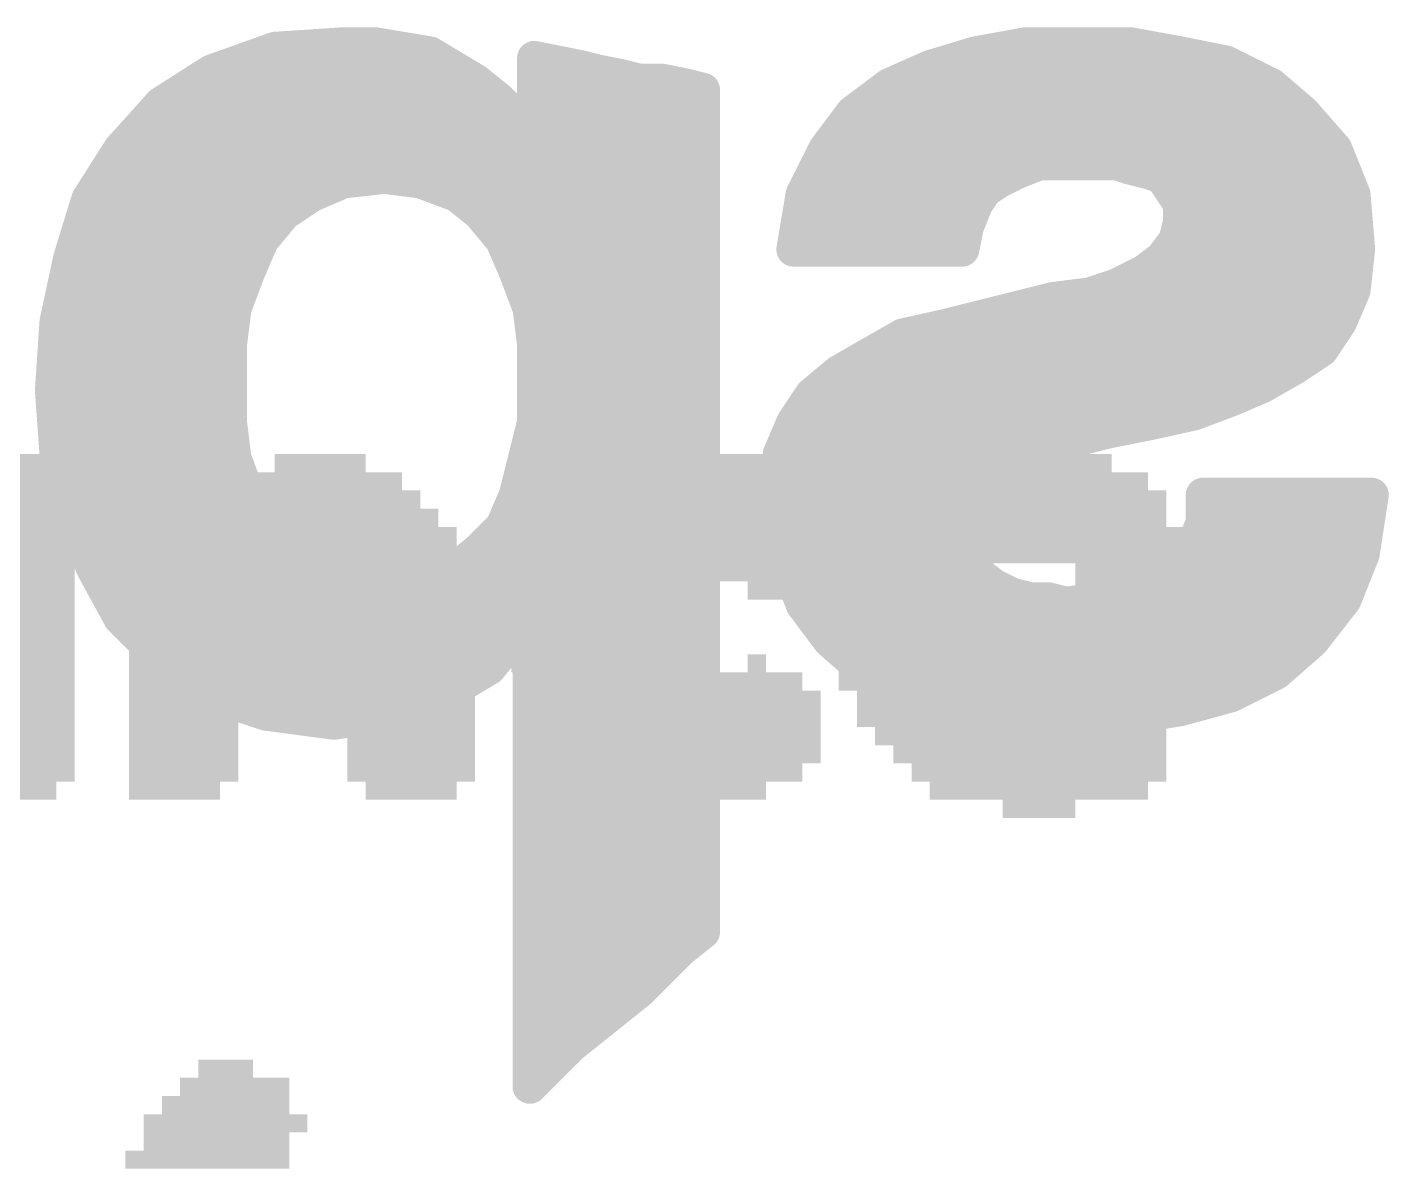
# Model space of a CAD drawing. Extents: x -15.2 to 25.5, y -11.4 to 25.5.
# Drawn here: x 15.02 to 18.013, y 19.731 to 22.24 of the extents above; entities that cross this region are included whole.
import ezdxf

# ---------------------------------------------------------------- set-up
doc = ezdxf.new("R2010")
doc.units = 0
doc.layers.add('21', color=41, linetype='CONTINUOUS')
doc.layers.add('22', color=40, linetype='CONTINUOUS')

# ---------------------------------------------------------------- blocks, each defined once
blk = doc.blocks.new('RECT')
blk.add_solid([(-0.5, -0.5), (0.5, -0.5), (-0.5, 0.5), (0.5, 0.5)])

msp = doc.modelspace()

# ---------------------------------------------------------------- linework, layer by layer
at = {"layer": '22', "const_width": 0.0762}
for points in [[(15.715, 22.202), (15.565, 22.192)], [(15.785, 22.202), (15.715, 22.202)], [(15.845, 22.192), (15.785, 22.202)], [(17.215, 22.202), (17.105, 22.182)], [(17.445, 22.202), (17.215, 22.202)], [(17.555, 22.182), (17.445, 22.202)], [(15.565, 22.192), (15.425, 22.142)], [(15.5152, 22.1742), (15.918, 22.1742)], [(15.905, 22.182), (15.845, 22.192)], [(15.955, 22.152), (15.905, 22.182)], [(16.185, 22.162), (16.135, 22.172)], [(16.135, 22.172), (16.135, 21.992)], [(17.105, 22.182), (17.005, 22.152)], [(17.079, 22.1742), (17.594, 22.1742)], [(17.655, 22.162), (17.555, 22.182)], [(15.425, 22.142), (15.315, 22.072)], [(16.005, 22.122), (15.955, 22.152)], [(16.235, 22.152), (16.185, 22.162)], [(16.275, 22.142), (16.235, 22.152)], [(16.325, 22.132), (16.275, 22.142)], [(17.005, 22.152), (16.915, 22.112)], [(17.755, 22.112), (17.655, 22.162)], [(16.055, 22.082), (16.005, 22.122)], [(16.365, 22.122), (16.325, 22.132)], [(16.415, 22.122), (16.365, 22.122)], [(16.465, 22.112), (16.415, 22.122)], [(16.505, 22.102), (16.465, 22.112)], [(16.915, 22.112), (16.835, 22.052)], [(17.825, 22.052), (17.755, 22.112)], [(15.3559, 22.098), (16.035, 22.098)], [(16.095, 22.042), (16.055, 22.082)], [(16.135, 22.098), (16.505, 22.098)], [(16.505, 20.252), (16.505, 22.102)], [(16.8963, 22.098), (17.7713, 22.098)], [(15.315, 22.072), (15.225, 21.972)], [(16.835, 22.052), (16.775, 21.972)], [(17.895, 21.972), (17.825, 22.052)], [(15.2698, 22.0218), (16.1112, 22.0218)], [(16.135, 21.992), (16.095, 22.042)], [(16.135, 22.0218), (16.505, 22.0218)], [(16.8124, 22.0218), (17.8514, 22.0218)], [(15.225, 21.972), (15.155, 21.862)], [(16.775, 21.972), (16.725, 21.872)], [(17.935, 21.872), (17.895, 21.972)], [(15.2082, 21.9456), (16.505, 21.9456)], [(16.7618, 21.9456), (17.9056, 21.9456)], [(17.195, 21.922), (17.245, 21.942)], [(17.245, 21.942), (17.415, 21.942)], [(17.415, 21.942), (17.445, 21.932)], [(17.445, 21.932), (17.485, 21.922)], [(15.645, 21.872), (15.715, 21.902)], [(15.715, 21.902), (15.805, 21.912)], [(15.805, 21.912), (15.885, 21.902)], [(15.885, 21.902), (15.965, 21.872)], [(17.125, 21.882), (17.155, 21.902)], [(17.155, 21.902), (17.195, 21.922)], [(17.485, 21.922), (17.515, 21.912)], [(17.515, 21.912), (17.535, 21.882)], [(15.585, 21.832), (15.645, 21.872)], [(15.965, 21.872), (16.015, 21.832)], [(16.725, 21.872), (16.705, 21.752)], [(17.105, 21.852), (17.125, 21.882)], [(17.535, 21.882), (17.555, 21.852)], [(17.945, 21.752), (17.935, 21.872)], [(15.155, 21.862), (15.115, 21.732)], [(15.1597, 21.8694), (15.6411, 21.8694)], [(15.9683, 21.8694), (16.505, 21.8694)], [(16.7246, 21.8694), (17.1166, 21.8694)], [(17.085, 21.802), (17.105, 21.852)], [(17.5434, 21.8694), (17.9352, 21.8694)], [(17.555, 21.852), (17.555, 21.812)], [(15.535, 21.772), (15.585, 21.832)], [(16.015, 21.832), (16.065, 21.772)], [(17.555, 21.812), (17.545, 21.772)], [(15.1338, 21.7932), (15.5527, 21.7932)], [(16.0473, 21.7932), (16.505, 21.7932)], [(16.7119, 21.7932), (17.0832, 21.7932)], [(17.075, 21.752), (17.085, 21.802)], [(17.5503, 21.7932), (17.9416, 21.7932)], [(15.505, 21.702), (15.535, 21.772)], [(16.065, 21.772), (16.095, 21.702)], [(16.705, 21.752), (17.075, 21.752)], [(17.545, 21.772), (17.515, 21.732)], [(17.935, 21.662), (17.945, 21.752)], [(15.115, 21.732), (15.085, 21.592)], [(17.515, 21.732), (17.475, 21.702)], [(15.1118, 21.717), (15.5114, 21.717)], [(15.475, 21.622), (15.505, 21.702)], [(16.0886, 21.717), (16.505, 21.717)], [(16.095, 21.702), (16.125, 21.622)], [(17.475, 21.702), (17.415, 21.672)], [(17.495, 21.717), (17.9411, 21.717)], [(17.415, 21.672), (17.355, 21.652)], [(17.905, 21.592), (17.935, 21.662)], [(15.0955, 21.6408), (15.4821, 21.6408)], [(16.118, 21.6408), (16.505, 21.6408)], [(17.275, 21.642), (17.195, 21.622)], [(17.2702, 21.6408), (17.9259, 21.6408)], [(17.355, 21.652), (17.275, 21.642)], [(15.465, 21.542), (15.475, 21.622)], [(16.125, 21.622), (16.135, 21.542)], [(17.115, 21.602), (17.035, 21.582)], [(17.195, 21.622), (17.115, 21.602)], [(15.085, 21.592), (15.075, 21.442)], [(17.035, 21.582), (16.945, 21.562)], [(17.865, 21.532), (17.905, 21.592)], [(15.0832, 21.5646), (15.4678, 21.5646)], [(16.1322, 21.5646), (16.505, 21.5646)], [(16.945, 21.562), (16.875, 21.522)], [(16.9567, 21.5646), (17.8867, 21.5646)], [(15.465, 21.452), (15.465, 21.542)], [(16.135, 21.542), (16.135, 21.372)], [(16.875, 21.522), (16.805, 21.482)], [(17.805, 21.492), (17.865, 21.532)], [(15.0781, 21.4884), (15.465, 21.4884)], [(16.135, 21.4884), (16.505, 21.4884)], [(16.8162, 21.4884), (17.7987, 21.4884)], [(17.735, 21.452), (17.805, 21.492)], [(16.805, 21.482), (16.745, 21.432)], [(15.465, 21.452), (15.075, 21.442)], [(15.075, 21.442), (15.465, 21.452)], [(15.075, 21.442), (15.085, 21.302)], [(15.465, 21.372), (15.465, 21.452)], [(16.745, 21.432), (16.705, 21.372)], [(17.665, 21.422), (17.735, 21.452)], [(15.0771, 21.4122), (15.465, 21.4122)], [(16.135, 21.4122), (16.505, 21.4122)], [(16.7318, 21.4122), (17.6389, 21.4122)], [(17.585, 21.392), (17.665, 21.422)], [(15.475, 21.292), (15.465, 21.372)], [(16.135, 21.372), (16.115, 21.292)], [(16.705, 21.372), (16.675, 21.302)], [(17.395, 21.352), (17.495, 21.372)], [(17.495, 21.372), (17.585, 21.392)], [(15.0826, 21.336), (15.4695, 21.336)], [(16.126, 21.336), (16.505, 21.336)], [(16.6896, 21.336), (17.331, 21.336)], [(17.315, 21.332), (17.395, 21.352)], [(17.175, 21.292), (17.235, 21.312)], [(17.235, 21.312), (17.315, 21.332)], [(15.085, 21.302), (15.115, 21.172)], [(15.505, 21.212), (15.475, 21.292)], [(16.115, 21.292), (16.095, 21.212)], [(16.675, 21.302), (16.665, 21.212)], [(17.125, 21.262), (17.175, 21.292)], [(15.0947, 21.2598), (15.4871, 21.2598)], [(16.107, 21.2598), (16.505, 21.2598)], [(16.6703, 21.2598), (17.1221, 21.2598)], [(17.085, 21.232), (17.125, 21.262)], [(17.065, 21.192), (17.085, 21.232)], [(15.1123, 21.1836), (15.4447, 21.1836)], [(15.165, 21.052), (15.505, 21.212)], [(15.505, 21.212), (15.165, 21.052)], [(15.4447, 21.1836), (15.5172, 21.1836)], [(15.535, 21.142), (15.505, 21.212)], [(16.095, 21.212), (16.065, 21.142)], [(16.0828, 21.1836), (16.505, 21.1836)], [(16.665, 21.212), (16.685, 21.082)], [(16.6694, 21.1836), (17.0629, 21.1836)], [(17.055, 21.152), (17.065, 21.192)], [(17.605, 21.212), (17.605, 21.152)], [(17.655, 21.212), (17.605, 21.212)], [(17.605, 21.1836), (17.9706, 21.1836)], [(17.975, 21.212), (17.655, 21.212)], [(17.955, 21.082), (17.975, 21.212)], [(15.115, 21.172), (15.165, 21.052)], [(15.575, 21.092), (15.535, 21.142)], [(16.065, 21.142), (16.015, 21.092)], [(17.065, 21.112), (17.055, 21.152)], [(17.605, 21.152), (17.585, 21.102)], [(15.1419, 21.1074), (15.2827, 21.1074)], [(15.2827, 21.1074), (15.5627, 21.1074)], [(16.0304, 21.1074), (16.505, 21.1074)], [(16.6811, 21.1074), (17.0662, 21.1074)], [(17.075, 21.072), (17.065, 21.112)], [(17.585, 21.102), (17.555, 21.062)], [(17.5872, 21.1074), (17.9589, 21.1074)], [(15.635, 21.042), (15.575, 21.092)], [(16.015, 21.092), (15.955, 21.042)], [(16.685, 21.082), (16.725, 20.972)], [(17.105, 21.042), (17.075, 21.072)], [(17.915, 20.982), (17.955, 21.082)], [(15.165, 21.052), (15.225, 20.942)], [(15.715, 21.022), (15.635, 21.042)], [(15.955, 21.042), (15.885, 21.022)], [(17.145, 21.012), (17.105, 21.042)], [(17.555, 21.062), (17.515, 21.032)], [(15.1763, 21.0312), (15.6782, 21.0312)], [(15.795, 21.012), (15.715, 21.022)], [(15.885, 21.022), (15.795, 21.012)], [(15.9172, 21.0312), (16.505, 21.0312)], [(16.7035, 21.0312), (17.1194, 21.0312)], [(17.185, 20.992), (17.145, 21.012)], [(17.515, 21.032), (17.475, 21.002)], [(17.5139, 21.0312), (17.9347, 21.0312)], [(17.225, 20.982), (17.185, 20.992)], [(17.265, 20.982), (17.225, 20.982)], [(17.305, 20.972), (17.265, 20.982)], [(17.365, 20.982), (17.305, 20.972)], [(17.415, 20.992), (17.365, 20.982)], [(17.475, 21.002), (17.415, 20.992)], [(17.845, 20.892), (17.915, 20.982)], [(15.2179, 20.955), (16.505, 20.955)], [(16.725, 20.972), (16.785, 20.892)], [(16.7378, 20.955), (17.894, 20.955)], [(15.225, 20.942), (15.315, 20.852)], [(16.075, 20.882), (16.115, 20.932)], [(16.115, 20.932), (16.125, 20.932)], [(16.125, 20.932), (16.125, 19.912)], [(16.785, 20.892), (16.865, 20.822)], [(17.765, 20.822), (17.845, 20.892)], [(15.2882, 20.8788), (16.0724, 20.8788)], [(16.035, 20.832), (16.075, 20.882)], [(16.125, 20.8788), (16.505, 20.8788)], [(16.8001, 20.8788), (17.8299, 20.8788)], [(15.315, 20.852), (15.425, 20.772)], [(15.985, 20.802), (16.035, 20.832)], [(15.3829, 20.8026), (15.986, 20.8026)], [(15.935, 20.772), (15.985, 20.802)], [(16.125, 20.8026), (16.505, 20.8026)], [(16.865, 20.822), (16.965, 20.772)], [(16.9038, 20.8026), (17.7262, 20.8026)], [(17.665, 20.772), (17.765, 20.822)], [(15.425, 20.772), (15.545, 20.732)], [(15.875, 20.742), (15.935, 20.772)], [(16.965, 20.772), (17.075, 20.742)], [(17.555, 20.742), (17.665, 20.772)], [(15.815, 20.732), (15.875, 20.742)], [(17.075, 20.742), (17.195, 20.722)], [(17.435, 20.722), (17.555, 20.742)], [(15.545, 20.732), (15.695, 20.712)], [(15.587, 20.7264), (15.7814, 20.7264)], [(15.695, 20.712), (15.755, 20.722)], [(15.755, 20.722), (15.815, 20.732)], [(16.125, 20.7264), (16.505, 20.7264)], [(17.1686, 20.7264), (17.4614, 20.7264)], [(17.195, 20.722), (17.315, 20.712)], [(17.315, 20.712), (17.435, 20.722)], [(16.125, 20.6502), (16.505, 20.6502)], [(16.125, 20.574), (16.505, 20.574)], [(16.125, 20.4978), (16.505, 20.4978)], [(16.125, 20.4216), (16.505, 20.4216)], [(16.125, 20.3454), (16.505, 20.3454)], [(16.125, 20.2692), (16.505, 20.2692)], [(16.455, 20.212), (16.505, 20.252)], [(16.415, 20.172), (16.455, 20.212)], [(16.125, 20.193), (16.436, 20.193)], [(16.365, 20.122), (16.415, 20.172)], [(16.125, 20.1168), (16.3585, 20.1168)], [(16.315, 20.082), (16.365, 20.122)], [(16.265, 20.042), (16.315, 20.082)], [(16.125, 20.0406), (16.2632, 20.0406)], [(16.215, 20.002), (16.265, 20.042)], [(16.165, 19.952), (16.215, 20.002)], [(16.125, 19.9644), (16.1774, 19.9644)], [(16.125, 19.912), (16.165, 19.952)]]:
    msp.add_lwpolyline(points, dxfattribs=at)
at = {"layer": '22', "const_width": 0.0381}
for points in [[(15.715, 22.2211, 1), (15.715, 22.183)], [(15.7163, 22.183, 1), (15.7137, 22.221)], [(15.7881, 22.2208, 1), (15.7819, 22.1832)], [(15.785, 22.183, 1), (15.785, 22.2211)], [(17.215, 22.2211, 1), (17.215, 22.183)], [(17.2184, 22.1833, 1), (17.2116, 22.2207)], [(17.4484, 22.2207, 1), (17.4416, 22.1833)], [(17.445, 22.183, 1), (17.445, 22.2211)], [(15.5152, 22.1933, 1), (15.5152, 22.1552)], [(15.5637, 22.211, 1), (15.5663, 22.173)], [(15.5714, 22.1741, 1), (15.5586, 22.2099)], [(15.8481, 22.2108, 1), (15.8419, 22.1732)], [(15.8419, 22.1732, 1), (15.8481, 22.2108)], [(15.9148, 22.1983, 1), (15.8952, 22.1657)], [(15.9019, 22.1632, 1), (15.9081, 22.2008)], [(15.918, 22.1552, 1), (15.918, 22.1933)], [(16.1387, 22.1907, 1), (16.1313, 22.1533)], [(16.1541, 22.172, 1), (16.116, 22.172)], [(17.079, 22.1933, 1), (17.079, 22.1552)], [(17.1016, 22.2007, 1), (17.1084, 22.1633)], [(17.1105, 22.1638, 1), (17.0995, 22.2002)], [(17.5587, 22.2007, 1), (17.5513, 22.1633)], [(17.5516, 22.1633, 1), (17.5584, 22.2007)], [(17.594, 22.1552, 1), (17.594, 22.1933)], [(15.4186, 22.1599, 1), (15.4314, 22.1241)], [(15.4352, 22.1259, 1), (15.4148, 22.1581)], [(15.9648, 22.1683, 1), (15.9452, 22.1357)], [(15.9452, 22.1357, 1), (15.9648, 22.1683)], [(16.1887, 22.1807, 1), (16.1813, 22.1433)], [(16.1813, 22.1433, 1), (16.1887, 22.1807)], [(16.2396, 22.1705, 1), (16.2304, 22.1335)], [(16.2313, 22.1333, 1), (16.2387, 22.1707)], [(16.2787, 22.1607, 1), (16.2713, 22.1233)], [(16.2704, 22.1235, 1), (16.2796, 22.1605)], [(16.9995, 22.1702, 1), (17.0105, 22.1338)], [(17.0127, 22.1346, 1), (16.9973, 22.1694)], [(17.6635, 22.179, 1), (17.6465, 22.145)], [(17.6513, 22.1433, 1), (17.6587, 22.1807)], [(16.0169, 22.1369, 1), (15.9931, 22.1071)], [(15.9952, 22.1057, 1), (16.0148, 22.1383)], [(16.3296, 22.1505, 1), (16.3204, 22.1135)], [(16.3213, 22.1133, 1), (16.3287, 22.1507)], [(16.365, 22.141, 1), (16.365, 22.1029)], [(16.3604, 22.1035, 1), (16.3696, 22.1405)], [(16.4187, 22.1407, 1), (16.4113, 22.1033)], [(16.415, 22.1029, 1), (16.415, 22.141)], [(16.4696, 22.1305, 1), (16.4604, 22.0935)], [(16.4613, 22.0933, 1), (16.4687, 22.1307)], [(16.9264, 22.0968, 1), (16.9036, 22.1272)], [(17.7674, 22.1265, 1), (17.7426, 22.0975)], [(15.3559, 22.1171, 1), (15.3559, 22.079)], [(16.035, 22.079, 1), (16.035, 22.1171)], [(16.0685, 22.0955, 1), (16.0415, 22.0685)], [(16.135, 22.1171, 1), (16.135, 22.079)], [(16.5241, 22.102, 1), (16.486, 22.102)], [(16.5004, 22.0835, 1), (16.5096, 22.1205)], [(16.505, 22.079, 1), (16.505, 22.1171)], [(16.8963, 22.1171, 1), (16.8963, 22.079)], [(16.9073, 22.1294, 1), (16.9227, 22.0946)], [(17.7465, 22.095, 1), (17.7635, 22.129)], [(17.7713, 22.079, 1), (17.7713, 22.1171)], [(15.3048, 22.0881, 1), (15.3252, 22.0559)], [(15.3292, 22.0593, 1), (15.3008, 22.0847)], [(16.0431, 22.0671, 1), (16.0669, 22.0969)], [(16.8502, 22.0406, 1), (16.8198, 22.0634)], [(17.8393, 22.0645, 1), (17.8107, 22.0395)], [(15.2698, 22.0409, 1), (15.2698, 22.0028)], [(16.1099, 22.0539, 1), (16.0801, 22.0301)], [(16.0815, 22.0285, 1), (16.1085, 22.0555)], [(16.1112, 22.0028, 1), (16.1112, 22.0409)], [(16.135, 22.0409, 1), (16.135, 22.0028)], [(16.505, 22.0028, 1), (16.505, 22.0409)], [(16.8124, 22.0409, 1), (16.8124, 22.0028)], [(16.8236, 22.0672, 1), (16.8464, 22.0368)], [(17.8126, 22.0375, 1), (17.8374, 22.0665)], [(17.8514, 22.0028, 1), (17.8514, 22.0409)], [(15.2108, 21.9847, 1), (15.2392, 21.9593)], [(15.2411, 21.9618, 1), (15.2089, 21.9822)], [(16.116, 21.992, 1), (16.1541, 21.992)], [(16.1201, 21.9801, 1), (16.1499, 22.0039)], [(16.7598, 21.9834, 1), (16.7902, 21.9606)], [(16.792, 21.9635, 1), (16.758, 21.9805)], [(17.9127, 21.9791, 1), (17.8773, 21.9649)], [(17.8807, 21.9595, 1), (17.9093, 21.9845)], [(15.2082, 21.9647, 1), (15.2082, 21.9266)], [(16.505, 21.9266, 1), (16.505, 21.9647)], [(16.7618, 21.9647, 1), (16.7618, 21.9266)], [(17.245, 21.9611, 1), (17.245, 21.923)], [(17.2521, 21.9243, 1), (17.2379, 21.9597)], [(17.421, 21.9601, 1), (17.409, 21.9239)], [(17.415, 21.923, 1), (17.415, 21.9611)], [(17.4496, 21.9505, 1), (17.4404, 21.9135)], [(17.9056, 21.9266, 1), (17.9056, 21.9647)], [(15.7129, 21.9209, 1), (15.7171, 21.8831)], [(15.7225, 21.8845, 1), (15.7075, 21.9195)], [(15.8074, 21.9309, 1), (15.8026, 21.8931)], [(15.8071, 21.8931, 1), (15.8029, 21.9309)], [(15.8917, 21.9198, 1), (15.8783, 21.8842)], [(15.8826, 21.8831, 1), (15.8874, 21.9209)], [(17.1656, 21.8861, 1), (17.1444, 21.9179)], [(17.1879, 21.9397, 1), (17.2021, 21.9043)], [(17.2035, 21.905, 1), (17.1865, 21.939)], [(17.439, 21.9139, 1), (17.451, 21.9501)], [(17.491, 21.9401, 1), (17.479, 21.9039)], [(17.4804, 21.9035, 1), (17.4896, 21.9405)], [(17.5309, 21.9226, 1), (17.4991, 21.9014)], [(17.509, 21.8939, 1), (17.521, 21.9301)], [(15.6556, 21.8561, 1), (15.6344, 21.8879)], [(15.9769, 21.8869, 1), (15.9531, 21.8571)], [(16.7438, 21.8689, 1), (16.7062, 21.8751)], [(17.1144, 21.8979, 1), (17.1356, 21.8661)], [(17.1409, 21.8714, 1), (17.1091, 21.8926)], [(17.1465, 21.919, 1), (17.1635, 21.885)], [(17.5509, 21.8926, 1), (17.5191, 21.8714)], [(17.5191, 21.8714, 1), (17.5509, 21.8926)], [(17.954, 21.8736, 1), (17.916, 21.8704)], [(15.1389, 21.8722, 1), (15.1711, 21.8518)], [(15.1732, 21.8564, 1), (15.1368, 21.8676)], [(15.1597, 21.8885, 1), (15.1597, 21.8504)], [(15.6375, 21.8895, 1), (15.6525, 21.8545)], [(15.6411, 21.8504, 1), (15.6411, 21.8885)], [(15.9683, 21.8885, 1), (15.9683, 21.8504)], [(15.9583, 21.8542, 1), (15.9717, 21.8898)], [(16.505, 21.8504, 1), (16.505, 21.8885)], [(16.7246, 21.8885, 1), (16.7246, 21.8504)], [(16.708, 21.8805, 1), (16.742, 21.8635)], [(17.0891, 21.8626, 1), (17.1209, 21.8414)], [(17.1227, 21.8449, 1), (17.0873, 21.8591)], [(17.1166, 21.8504, 1), (17.1166, 21.8885)], [(17.5434, 21.8885, 1), (17.5434, 21.8504)], [(17.574, 21.852, 1), (17.5359, 21.852)], [(17.5391, 21.8414, 1), (17.5709, 21.8626)], [(17.9173, 21.8649, 1), (17.9527, 21.8791)], [(17.9352, 21.8504, 1), (17.9352, 21.8885)], [(15.5744, 21.8479, 1), (15.5956, 21.8161)], [(15.5996, 21.8198, 1), (15.5704, 21.8442)], [(16.0296, 21.8442, 1), (16.0004, 21.8198)], [(16.0031, 21.8171, 1), (16.0269, 21.8469)], [(17.5735, 21.8074, 1), (17.5365, 21.8166)], [(15.1338, 21.8123, 1), (15.1338, 21.7742)], [(15.5527, 21.7742, 1), (15.5527, 21.8123)], [(16.0473, 21.8123, 1), (16.0473, 21.7742)], [(16.505, 21.7742, 1), (16.505, 21.8123)], [(16.7119, 21.8123, 1), (16.7119, 21.7742)], [(17.0673, 21.8091, 1), (17.1027, 21.7949)], [(17.1037, 21.7983, 1), (17.0663, 21.8057)], [(17.0832, 21.7742, 1), (17.0832, 21.8123)], [(17.5503, 21.8123, 1), (17.5503, 21.7742)], [(17.5359, 21.812, 1), (17.574, 21.812)], [(17.9416, 21.7742, 1), (17.9416, 21.8123)], [(15.5204, 21.7842, 1), (15.5496, 21.7598)], [(15.5525, 21.7645, 1), (15.5175, 21.7795)], [(16.0825, 21.7795, 1), (16.0475, 21.7645)], [(16.0504, 21.7598, 1), (16.0796, 21.7842)], [(16.705, 21.7711, 1), (16.705, 21.733)], [(17.075, 21.733, 1), (17.075, 21.7711)], [(17.5265, 21.7766, 1), (17.5635, 21.7674)], [(17.5602, 21.7606, 1), (17.5298, 21.7834)], [(17.9639, 21.7499, 1), (17.9261, 21.7541)], [(15.1336, 21.728, 1), (15.0964, 21.736)], [(16.6862, 21.7551, 1), (16.7238, 21.7489)], [(17.0563, 21.7557, 1), (17.0937, 21.7483)], [(17.4998, 21.7434, 1), (17.5302, 21.7206)], [(17.5264, 21.7168, 1), (17.5036, 21.7472)], [(17.926, 21.7504, 1), (17.964, 21.7536)], [(15.1118, 21.7361, 1), (15.1118, 21.698)], [(15.0968, 21.7376, 1), (15.1332, 21.7264)], [(15.5228, 21.6953, 1), (15.4872, 21.7087)], [(15.5114, 21.698, 1), (15.5114, 21.7361)], [(16.0886, 21.7361, 1), (16.0886, 21.698)], [(16.1128, 21.7087, 1), (16.0772, 21.6953)], [(16.505, 21.698, 1), (16.505, 21.7361)], [(17.4636, 21.7172, 1), (17.4864, 21.6868)], [(17.4835, 21.685, 1), (17.4665, 21.719)], [(17.495, 21.7361, 1), (17.495, 21.698)], [(17.9411, 21.698, 1), (17.9411, 21.7361)], [(15.4875, 21.7095, 1), (15.5225, 21.6945)], [(16.0775, 21.6945, 1), (16.1125, 21.7095)], [(17.4065, 21.689, 1), (17.4235, 21.655)], [(17.421, 21.6539, 1), (17.409, 21.6901)], [(17.9525, 21.6545, 1), (17.9175, 21.6695)], [(15.0955, 21.6599, 1), (15.0955, 21.6218)], [(15.4821, 21.6218, 1), (15.4821, 21.6599)], [(16.118, 21.6599, 1), (16.118, 21.6218)], [(16.505, 21.6218, 1), (16.505, 21.6599)], [(17.2702, 21.6599, 1), (17.2702, 21.6218)], [(17.2726, 21.6609, 1), (17.2774, 21.6231)], [(17.2796, 21.6235, 1), (17.2704, 21.6605)], [(17.349, 21.6701, 1), (17.361, 21.6339)], [(17.3574, 21.6331, 1), (17.3526, 21.6709)], [(17.9161, 21.6641, 1), (17.9539, 21.6599)], [(17.9259, 21.6218, 1), (17.9259, 21.6599)], [(15.4572, 21.6287, 1), (15.4928, 21.6153)], [(15.4939, 21.6196, 1), (15.4561, 21.6244)], [(16.1439, 21.6244, 1), (16.1061, 21.6196)], [(16.1072, 21.6153, 1), (16.1428, 21.6287)], [(17.1196, 21.5835, 1), (17.1104, 21.6205)], [(17.1904, 21.6405, 1), (17.1996, 21.6035)], [(17.1996, 21.6035, 1), (17.1904, 21.6405)], [(15.0664, 21.596, 1), (15.1036, 21.588)], [(15.104, 21.5907, 1), (15.066, 21.5933)], [(17.0304, 21.6005, 1), (17.0396, 21.5635)], [(17.0391, 21.5634, 1), (17.0309, 21.6006)], [(17.1104, 21.6205, 1), (17.1196, 21.5835)], [(17.8875, 21.5995, 1), (17.9225, 21.5845)], [(17.9209, 21.5814, 1), (17.8891, 21.6026)], [(15.0832, 21.5837, 1), (15.0832, 21.5456)], [(15.4678, 21.5456, 1), (15.4678, 21.5837)], [(16.1322, 21.5837, 1), (16.1322, 21.5456)], [(16.505, 21.5456, 1), (16.505, 21.5837)], [(16.9409, 21.5806, 1), (16.9491, 21.5434)], [(16.9545, 21.5455, 1), (16.9355, 21.5785)], [(16.9567, 21.5837, 1), (16.9567, 21.5456)], [(17.8867, 21.5456, 1), (17.8867, 21.5837)], [(15.484, 21.542, 1), (15.4459, 21.542)], [(15.4461, 21.5444, 1), (15.4839, 21.5396)], [(16.1541, 21.542, 1), (16.116, 21.542)], [(16.1161, 21.5396, 1), (16.1539, 21.5444)], [(16.8655, 21.5385, 1), (16.8845, 21.5055)], [(16.8845, 21.5055, 1), (16.8655, 21.5385)], [(17.8491, 21.5426, 1), (17.8809, 21.5214)], [(17.8756, 21.5161, 1), (17.8544, 21.5479)], [(15.0781, 21.5075, 1), (15.0781, 21.4694)], [(15.465, 21.4694, 1), (15.465, 21.5075)], [(16.135, 21.5075, 1), (16.135, 21.4694)], [(16.505, 21.4694, 1), (16.505, 21.5075)], [(16.8162, 21.5075, 1), (16.8162, 21.4694)], [(17.7944, 21.5079, 1), (17.8156, 21.4761)], [(17.8145, 21.4755, 1), (17.7955, 21.5085)], [(17.7987, 21.4694, 1), (17.7987, 21.5075)], [(16.7955, 21.4985, 1), (16.8145, 21.4655)], [(16.8172, 21.4674, 1), (16.7928, 21.4966)], [(15.0745, 21.461, 1), (15.0755, 21.423)], [(15.094, 21.4434, 1), (15.056, 21.4406)], [(15.0745, 21.461, 1), (15.0755, 21.423)], [(15.056, 21.4433, 1), (15.094, 21.4407)], [(15.484, 21.452, 1), (15.4459, 21.452)], [(15.4459, 21.452, 1), (15.484, 21.452)], [(15.4655, 21.433, 1), (15.4645, 21.471)], [(15.4655, 21.433, 1), (15.4645, 21.471)], [(16.7328, 21.4466, 1), (16.7572, 21.4174)], [(16.7609, 21.4214, 1), (16.7291, 21.4426)], [(17.7255, 21.4685, 1), (17.7445, 21.4355)], [(17.7425, 21.4345, 1), (17.7275, 21.4695)], [(15.0771, 21.4313, 1), (15.0771, 21.3932)], [(15.465, 21.3932, 1), (15.465, 21.4313)], [(16.135, 21.4313, 1), (16.135, 21.3932)], [(16.505, 21.3932, 1), (16.505, 21.4313)], [(16.7318, 21.4313, 1), (16.7318, 21.3932)], [(17.6389, 21.3932, 1), (17.6389, 21.4313)], [(17.6575, 21.4395, 1), (17.6725, 21.4045)], [(17.6717, 21.4042, 1), (17.6583, 21.4398)], [(15.4839, 21.3744, 1), (15.4461, 21.3696)], [(16.1535, 21.3674, 1), (16.1165, 21.3766)], [(16.6891, 21.3826, 1), (16.7209, 21.3614)], [(16.7225, 21.3645, 1), (16.6875, 21.3795)], [(17.4909, 21.3906, 1), (17.4991, 21.3534)], [(17.4987, 21.3533, 1), (17.4913, 21.3907)], [(17.5783, 21.4098, 1), (17.5917, 21.3742)], [(17.5891, 21.3734, 1), (17.5809, 21.4106)], [(15.0826, 21.3551, 1), (15.0826, 21.317)], [(15.4459, 21.372, 1), (15.484, 21.372)], [(15.4695, 21.317, 1), (15.4695, 21.3551)], [(16.126, 21.3551, 1), (16.126, 21.317)], [(16.116, 21.372, 1), (16.1541, 21.372)], [(16.505, 21.317, 1), (16.505, 21.3551)], [(16.6896, 21.3551, 1), (16.6896, 21.317)], [(17.331, 21.317, 1), (17.331, 21.3551)], [(17.3913, 21.3707, 1), (17.3987, 21.3333)], [(17.3996, 21.3335, 1), (17.3904, 21.3705)], [(17.2304, 21.3305, 1), (17.2396, 21.2935)], [(17.241, 21.2939, 1), (17.229, 21.3301)], [(17.3104, 21.3505, 1), (17.3196, 21.3135)], [(17.3196, 21.3135, 1), (17.3104, 21.3505)], [(15.1036, 21.3063, 1), (15.0664, 21.2977)], [(15.066, 21.3006, 1), (15.104, 21.3034)], [(15.4928, 21.2987, 1), (15.4572, 21.2853)], [(15.4561, 21.2896, 1), (15.4939, 21.2944)], [(16.0965, 21.2966, 1), (16.1335, 21.2874)], [(16.1335, 21.2874, 1), (16.0965, 21.2966)], [(16.6575, 21.3095, 1), (16.6925, 21.2945)], [(16.6939, 21.2999, 1), (16.6561, 21.3041)], [(17.169, 21.3101, 1), (17.181, 21.2739)], [(17.1848, 21.2757, 1), (17.1652, 21.3083)], [(15.0947, 21.2789, 1), (15.0947, 21.2408)], [(15.4871, 21.2408, 1), (15.4871, 21.2789)], [(16.107, 21.2789, 1), (16.107, 21.2408)], [(16.505, 21.2408, 1), (16.505, 21.2789)], [(16.6703, 21.2789, 1), (16.6703, 21.2408)], [(17.1152, 21.2783, 1), (17.1348, 21.2457)], [(17.1364, 21.2468, 1), (17.1136, 21.2772)], [(17.1221, 21.2408, 1), (17.1221, 21.2789)], [(17.0736, 21.2472, 1), (17.0964, 21.2168)], [(17.102, 21.2235, 1), (17.068, 21.2405)], [(15.1123, 21.2027, 1), (15.1123, 21.1646)], [(15.4447, 21.2027, 1), (15.4447, 21.1646)], [(15.4447, 21.1646, 1), (15.4447, 21.2027)], [(15.5225, 21.2195, 1), (15.4875, 21.2045)], [(15.4872, 21.2053, 1), (15.5228, 21.2187)], [(15.5131, 21.1948, 1), (15.4969, 21.2292)], [(15.5131, 21.1948, 1), (15.4969, 21.2292)], [(15.5172, 21.1646, 1), (15.5172, 21.2027)], [(16.0828, 21.2027, 1), (16.0828, 21.1646)], [(16.0765, 21.2166, 1), (16.1135, 21.2074)], [(16.1125, 21.2045, 1), (16.0775, 21.2195)], [(16.505, 21.1646, 1), (16.505, 21.2027)], [(16.6838, 21.2149, 1), (16.6462, 21.2091)], [(16.6461, 21.2141, 1), (16.6839, 21.2099)], [(16.6694, 21.2027, 1), (16.6694, 21.1646)], [(17.0835, 21.1874, 1), (17.0465, 21.1966)], [(17.0629, 21.1646, 1), (17.0629, 21.2027)], [(17.6241, 21.212, 1), (17.586, 21.212)], [(17.605, 21.231, 1), (17.605, 21.1929)], [(17.605, 21.2027, 1), (17.605, 21.1646)], [(17.655, 21.231, 1), (17.655, 21.1929)], [(17.655, 21.1929, 1), (17.655, 21.231)], [(17.9938, 21.2091, 1), (17.9562, 21.2149)], [(17.9706, 21.1646, 1), (17.9706, 21.2027)], [(17.975, 21.1929, 1), (17.975, 21.231)], [(15.1326, 21.1793, 1), (15.0974, 21.1647)], [(15.0964, 21.1677, 1), (15.1336, 21.1763)], [(17.048, 21.2005, 1), (17.082, 21.1835)], [(15.5499, 21.1539, 1), (15.5201, 21.1301)], [(15.5175, 21.1345, 1), (15.5525, 21.1495)], [(16.0475, 21.1495, 1), (16.0825, 21.1345)], [(16.0785, 21.1285, 1), (16.0515, 21.1555)], [(17.0735, 21.1566, 1), (17.0365, 21.1474)], [(17.0365, 21.1566, 1), (17.0735, 21.1474)], [(17.586, 21.152, 1), (17.6241, 21.152)], [(17.6227, 21.1449, 1), (17.5873, 21.1591)], [(15.1419, 21.1265, 1), (15.1419, 21.0884)], [(15.2827, 21.1265, 1), (15.2827, 21.0884)], [(15.2827, 21.0884, 1), (15.2827, 21.1265)], [(15.5627, 21.0884, 1), (15.5627, 21.1265)], [(16.0304, 21.1265, 1), (16.0304, 21.0884)], [(16.505, 21.0884, 1), (16.505, 21.1265)], [(16.6811, 21.1265, 1), (16.6811, 21.0884)], [(17.0835, 21.1166, 1), (17.0465, 21.1074)], [(17.0465, 21.1074, 1), (17.0835, 21.1166)], [(17.0662, 21.0884, 1), (17.0662, 21.1265)], [(17.5872, 21.1265, 1), (17.5872, 21.0884)], [(17.6002, 21.0906, 1), (17.5698, 21.1134)], [(17.9589, 21.0884, 1), (17.9589, 21.1265)], [(15.5872, 21.1066, 1), (15.5628, 21.0774)], [(15.5601, 21.0801, 1), (15.5899, 21.1039)], [(16.0015, 21.1055, 1), (16.0285, 21.0785)], [(16.0272, 21.0774, 1), (16.0028, 21.1066)], [(16.7029, 21.0885, 1), (16.6671, 21.0755)], [(16.6662, 21.0791, 1), (16.7038, 21.0849)], [(17.0885, 21.0855, 1), (17.0615, 21.0585)], [(17.5673, 21.1091, 1), (17.6027, 21.0949)], [(17.9362, 21.0849, 1), (17.9738, 21.0791)], [(17.9727, 21.0749, 1), (17.9373, 21.0891)], [(15.1817, 21.0611, 1), (15.1483, 21.0429)], [(15.1569, 21.0692, 1), (15.1731, 21.0348)], [(15.1569, 21.0692, 1), (15.1731, 21.0348)], [(15.1474, 21.0447, 1), (15.1826, 21.0593)], [(15.6396, 21.0605, 1), (15.6304, 21.0235)], [(15.6228, 21.0274, 1), (15.6472, 21.0566)], [(15.9428, 21.0566, 1), (15.9672, 21.0274)], [(15.9602, 21.0237, 1), (15.9498, 21.0603)], [(17.0565, 21.0674, 1), (17.0935, 21.0766)], [(17.1164, 21.0572, 1), (17.0936, 21.0268)], [(17.0915, 21.0285, 1), (17.1185, 21.0555)], [(17.5398, 21.0734, 1), (17.5702, 21.0506)], [(17.5664, 21.0468, 1), (17.5436, 21.0772)], [(15.1763, 21.0503, 1), (15.1763, 21.0122)], [(15.6782, 21.0122, 1), (15.6782, 21.0503)], [(15.7174, 21.0409, 1), (15.7126, 21.0031)], [(15.7104, 21.0035, 1), (15.7196, 21.0405)], [(15.7929, 21.0309, 1), (15.7971, 20.9931)], [(15.7926, 20.9931, 1), (15.7974, 21.0309)], [(15.8798, 21.0403, 1), (15.8902, 21.0037)], [(15.8871, 21.0031, 1), (15.8829, 21.0409)], [(15.9172, 21.0503, 1), (15.9172, 21.0122)], [(16.505, 21.0122, 1), (16.505, 21.0503)], [(16.7035, 21.0503, 1), (16.7035, 21.0122)], [(17.1194, 21.0122, 1), (17.1194, 21.0503)], [(17.1535, 21.029, 1), (17.1365, 20.995)], [(17.1336, 20.9968, 1), (17.1564, 21.0272)], [(17.5139, 21.0503, 1), (17.5139, 21.0122)], [(17.5036, 21.0472, 1), (17.5264, 21.0168)], [(17.5264, 21.0168, 1), (17.5036, 21.0472)], [(17.9347, 21.0122, 1), (17.9347, 21.0503)], [(17.1896, 21.0105, 1), (17.1804, 20.9735)], [(17.1765, 20.975, 1), (17.1935, 21.009)], [(17.225, 21.001, 1), (17.225, 20.9629)], [(17.2204, 20.9635, 1), (17.2296, 21.0005)], [(17.2696, 21.0005, 1), (17.2604, 20.9635)], [(17.265, 20.9629, 1), (17.265, 21.001)], [(17.3613, 21.0007, 1), (17.3687, 20.9633)], [(17.3681, 20.9632, 1), (17.3619, 21.0008)], [(17.4119, 21.0108, 1), (17.4181, 20.9732)], [(17.4187, 20.9733, 1), (17.4113, 21.0107)], [(17.4636, 21.0172, 1), (17.4864, 20.9868)], [(17.4781, 20.9832, 1), (17.4719, 21.0208)], [(17.93, 20.9703, 1), (17.9, 20.9937)], [(15.2179, 20.9741, 1), (15.2179, 20.936)], [(16.505, 20.936, 1), (16.505, 20.9741)], [(16.7402, 20.9834, 1), (16.7098, 20.9606)], [(16.7071, 20.9655, 1), (16.7429, 20.9785)], [(16.7378, 20.9741, 1), (16.7378, 20.936)], [(17.3019, 20.9908, 1), (17.3081, 20.9532)], [(17.3004, 20.9535, 1), (17.3096, 20.9905)], [(17.894, 20.936, 1), (17.894, 20.9741)], [(17.8973, 20.9891, 1), (17.9327, 20.9749)], [(15.2385, 20.9555, 1), (15.2115, 20.9285)], [(15.2083, 20.9329, 1), (15.2417, 20.9511)], [(16.115, 20.9511, 1), (16.115, 20.913)], [(16.1299, 20.9201, 1), (16.1001, 20.9439)], [(16.1441, 20.932, 1), (16.1059, 20.932)], [(16.125, 20.913, 1), (16.125, 20.9511)], [(16.7975, 20.9063, 1), (16.7725, 20.8777)], [(16.7698, 20.8806, 1), (16.8002, 20.9034)], [(17.83, 20.9037, 1), (17.86, 20.8803)], [(17.8575, 20.8777, 1), (17.8325, 20.9063)], [(15.2882, 20.8979, 1), (15.2882, 20.8598)], [(16.0601, 20.8939, 1), (16.0899, 20.8701)], [(16.0899, 20.8701, 1), (16.0601, 20.8939)], [(16.0724, 20.8598, 1), (16.0724, 20.8979)], [(16.125, 20.8979, 1), (16.125, 20.8598)], [(16.505, 20.8598, 1), (16.505, 20.8979)], [(16.8001, 20.8979, 1), (16.8001, 20.8598)], [(17.8299, 20.8598, 1), (17.8299, 20.8979)], [(15.3262, 20.8674, 1), (15.3038, 20.8366)], [(15.3015, 20.8385, 1), (15.3285, 20.8655)], [(16.0201, 20.8439, 1), (16.0499, 20.8201)], [(16.0448, 20.8157, 1), (16.0252, 20.8483)], [(15.3829, 20.8217, 1), (15.3829, 20.7836)], [(15.9752, 20.8183, 1), (15.9948, 20.7857)], [(15.9948, 20.7857, 1), (15.9752, 20.8183)], [(15.986, 20.7836, 1), (15.986, 20.8217)], [(16.125, 20.8217, 1), (16.125, 20.7836)], [(16.505, 20.7836, 1), (16.505, 20.8217)], [(16.8735, 20.839, 1), (16.8565, 20.805)], [(16.8525, 20.8077, 1), (16.8775, 20.8363)], [(16.9038, 20.8217, 1), (16.9038, 20.7836)], [(17.7262, 20.7836, 1), (17.7262, 20.8217)], [(17.7525, 20.8363, 1), (17.7775, 20.8077)], [(17.7735, 20.805, 1), (17.7565, 20.839)], [(15.431, 20.7901, 1), (15.419, 20.7539)], [(15.4138, 20.7566, 1), (15.4362, 20.7874)], [(15.9252, 20.7883, 1), (15.9448, 20.7557)], [(15.9435, 20.755, 1), (15.9265, 20.789)], [(16.97, 20.7904, 1), (16.96, 20.7536)], [(16.9565, 20.755, 1), (16.9735, 20.789)], [(17.6565, 20.789, 1), (17.6735, 20.755)], [(17.67, 20.7536, 1), (17.66, 20.7904)], [(15.8665, 20.759, 1), (15.8835, 20.725)], [(15.8781, 20.7232, 1), (15.8719, 20.7608)], [(17.0781, 20.7608, 1), (17.0719, 20.7232)], [(17.07, 20.7236, 1), (17.08, 20.7604)], [(17.55, 20.7604, 1), (17.56, 20.7236)], [(17.5581, 20.7232, 1), (17.5519, 20.7608)], [(15.5475, 20.7509, 1), (15.5425, 20.7131)], [(15.539, 20.7139, 1), (15.551, 20.7501)], [(15.587, 20.7455, 1), (15.587, 20.7074)], [(15.6919, 20.7308, 1), (15.6981, 20.6932)], [(15.6925, 20.6931, 1), (15.6975, 20.7309)], [(15.7519, 20.7408, 1), (15.7581, 20.7032)], [(15.7581, 20.7032, 1), (15.7519, 20.7408)], [(15.7814, 20.7074, 1), (15.7814, 20.7455)], [(15.8119, 20.7508, 1), (15.8181, 20.7132)], [(15.8181, 20.7132, 1), (15.8119, 20.7508)], [(16.125, 20.7455, 1), (16.125, 20.7074)], [(16.505, 20.7074, 1), (16.505, 20.7455)], [(17.1686, 20.7455, 1), (17.1686, 20.7074)], [(17.1966, 20.741, 1), (17.1934, 20.703)], [(17.1919, 20.7032, 1), (17.1981, 20.7408)], [(17.3134, 20.731, 1), (17.3166, 20.693)], [(17.3134, 20.693, 1), (17.3166, 20.731)], [(17.4319, 20.7408, 1), (17.4381, 20.7032)], [(17.4366, 20.703, 1), (17.4334, 20.741)], [(17.4614, 20.7074, 1), (17.4614, 20.7455)], [(16.125, 20.6693, 1), (16.125, 20.6312)], [(16.505, 20.6312, 1), (16.505, 20.6693)], [(16.125, 20.5931, 1), (16.125, 20.555)], [(16.505, 20.555, 1), (16.505, 20.5931)], [(16.125, 20.5169, 1), (16.125, 20.4788)], [(16.505, 20.4788, 1), (16.505, 20.5169)], [(16.125, 20.4407, 1), (16.125, 20.4026)], [(16.505, 20.4026, 1), (16.505, 20.4407)], [(16.125, 20.3645, 1), (16.125, 20.3264)], [(16.505, 20.3264, 1), (16.505, 20.3645)], [(16.125, 20.2883, 1), (16.125, 20.2502)], [(16.505, 20.2502, 1), (16.505, 20.2883)], [(16.486, 20.252, 1), (16.5241, 20.252)], [(16.5169, 20.2371, 1), (16.4931, 20.2669)], [(16.4431, 20.2269, 1), (16.4669, 20.1971)], [(16.4685, 20.1985, 1), (16.4415, 20.2255)], [(16.125, 20.2121, 1), (16.125, 20.174)], [(16.4015, 20.1855, 1), (16.4285, 20.1585)], [(16.4285, 20.1585, 1), (16.4015, 20.1855)], [(16.436, 20.174, 1), (16.436, 20.2121)], [(16.125, 20.1359, 1), (16.125, 20.0978)], [(16.3515, 20.1355, 1), (16.3785, 20.1085)], [(16.3769, 20.1071, 1), (16.3531, 20.1369)], [(16.3585, 20.0978, 1), (16.3585, 20.1359)], [(16.3031, 20.0969, 1), (16.3269, 20.0671)], [(16.3269, 20.0671, 1), (16.3031, 20.0969)], [(16.125, 20.0597, 1), (16.125, 20.0216)], [(16.2531, 20.0569, 1), (16.2769, 20.0271)], [(16.2769, 20.0271, 1), (16.2531, 20.0569)], [(16.2632, 20.0216, 1), (16.2632, 20.0597)], [(16.2031, 20.0169, 1), (16.2269, 19.9871)], [(16.2285, 19.9885, 1), (16.2015, 20.0155)], [(16.125, 19.9835, 1), (16.125, 19.9454)], [(16.1774, 19.9454, 1), (16.1774, 19.9835)], [(16.1515, 19.9655, 1), (16.1785, 19.9385)], [(16.1785, 19.9385, 1), (16.1515, 19.9655)], [(16.1115, 19.9255, 1), (16.1385, 19.8985)], [(16.1059, 19.912, 1), (16.1441, 19.912)]]:
    msp.add_lwpolyline(points, format="xyb", dxfattribs=at)

# ---------------------------------------------------------------- block references
at = {"layer": '21', "yscale": 0.04}
for p, xscale in [((17.204, 21.322), 0.08), ((14.984, 21.282), 0.2), ((15.344, 21.282), 0.2), ((15.664, 21.282), 0.2), ((16.484, 21.282), 0.32), ((17.224, 21.282), 0.36), ((14.824, 21.242), 0.6), ((15.544, 21.242), 0.6), ((16.484, 21.242), 0.48), ((17.224, 21.242), 0.52), ((14.804, 21.202), 0.64), ((15.564, 21.202), 0.64), ((16.484, 21.202), 0.56), ((17.224, 21.202), 0.6), ((14.784, 21.162), 0.68), ((15.584, 21.162), 0.68), ((16.464, 21.162), 0.6), ((17.204, 21.162), 0.64), ((14.764, 21.122), 0.72), ((15.604, 21.122), 0.72), ((16.444, 21.122), 0.64), ((17.204, 21.122), 0.72), ((14.764, 21.082), 0.72), ((15.604, 21.082), 0.72), ((16.444, 21.082), 0.64), ((17.204, 21.082), 0.72), ((14.744, 21.042), 0.76), ((15.624, 21.042), 0.76), ((16.264, 21.042), 0.36), ((16.624, 21.042), 0.2), ((16.964, 21.042), 0.32), ((17.444, 21.042), 0.24), ((14.984, 21.002), 0.28), ((15.384, 21.002), 0.28), ((15.864, 21.002), 0.28), ((16.244, 21.002), 0.32), ((16.644, 21.002), 0.08), ((16.944, 21.002), 0.28), ((17.444, 21.002), 0.24), ((14.984, 20.962), 0.28), ((15.364, 20.962), 0.24), ((15.864, 20.962), 0.28), ((16.224, 20.962), 0.28), ((17.184, 20.962), 0.76), ((14.984, 20.922), 0.28), ((15.364, 20.922), 0.24), ((15.864, 20.922), 0.28), ((16.224, 20.922), 0.28), ((17.184, 20.922), 0.76), ((14.984, 20.882), 0.28), ((15.364, 20.882), 0.24), ((15.864, 20.882), 0.28), ((16.224, 20.882), 0.28), ((17.164, 20.882), 0.72), ((14.984, 20.842), 0.28), ((15.364, 20.842), 0.24), ((15.864, 20.842), 0.28), ((16.244, 20.842), 0.32), ((16.624, 20.842), 0.04), ((17.144, 20.842), 0.68), ((14.744, 20.802), 0.76), ((15.364, 20.802), 0.24), ((15.864, 20.802), 0.28), ((16.284, 20.802), 0.32), ((16.624, 20.802), 0.2), ((16.964, 20.802), 0.32), ((14.764, 20.762), 0.72), ((15.364, 20.762), 0.24), ((15.864, 20.762), 0.28), ((16.444, 20.762), 0.64), ((17.004, 20.762), 0.32), ((17.424, 20.762), 0.12), ((14.764, 20.722), 0.72), ((15.364, 20.722), 0.24), ((15.864, 20.722), 0.28), ((16.444, 20.722), 0.64), ((17.184, 20.722), 0.68), ((14.784, 20.682), 0.68), ((15.364, 20.682), 0.24), ((15.864, 20.682), 0.28), ((16.464, 20.682), 0.6), ((17.204, 20.682), 0.64), ((14.804, 20.642), 0.64), ((15.364, 20.642), 0.24), ((15.864, 20.642), 0.28), ((16.484, 20.642), 0.56), ((17.224, 20.642), 0.6), ((14.824, 20.602), 0.6), ((15.364, 20.602), 0.24), ((15.864, 20.602), 0.28), ((16.484, 20.602), 0.48), ((17.244, 20.602), 0.56), ((14.984, 20.562), 0.2), ((15.344, 20.562), 0.2), ((15.864, 20.562), 0.2), ((16.484, 20.562), 0.32), ((17.244, 20.562), 0.48), ((17.244, 20.522), 0.16), ((15.456, 19.951), 0.12), ((15.476, 19.911), 0.24), ((15.456, 19.871), 0.28), ((15.456, 19.831), 0.36), ((15.436, 19.791), 0.32), ((15.416, 19.751), 0.36)]:
    msp.add_blockref('RECT', p, dxfattribs=dict(at, xscale=xscale))

doc.saveas('drawing.dxf')
